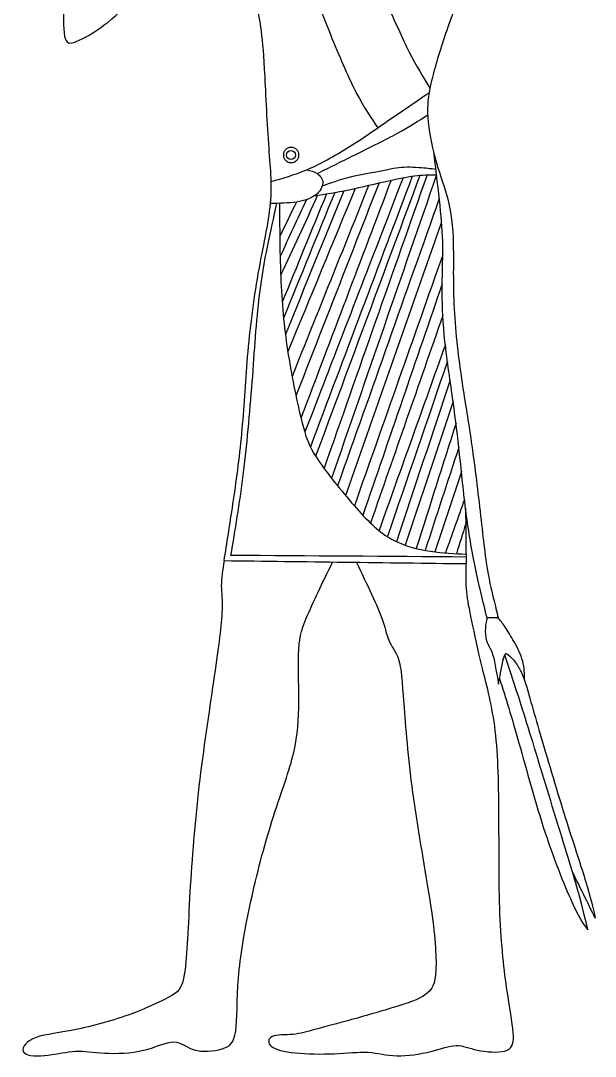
# Model space of a CAD drawing. Header units: millimetres. Extents: x 127 to 505, y 22 to 402.
# Drawn here: x 371.3 to 505.5, y 32 to 273.7 of the extents above; entities that cross this region are included whole.
import ezdxf

# ---------------------------------------------------------------- set-up
doc = ezdxf.new("R2010")
doc.units = ezdxf.units.MM
doc.layers.add('DV1_Layer_1', color=7, linetype='Continuous')

msp = doc.modelspace()

# ---------------------------------------------------------------- linework, layer by layer
at = {"layer": 'DV1_Layer_1', "color": 7, "linetype": 'Continuous'}
for centre, major_axis, ratio in [((434.48, 242.31), (0, 1.85), 0.945718), ((434.42, 242.31), (0, 1.06), 0.977879)]:
    msp.add_ellipse(centre, major_axis=major_axis, ratio=ratio, dxfattribs=at)
for points, knots in [([(384.54, 298.19), (383.89, 296.18), (383.24, 294.16), (382.7, 290.97), (382.16, 287.77), (381.73, 283.39), (381.49, 279.42), (381.26, 275.46), (381.23, 271.92), (381.58, 270.09), (381.93, 268.27), (382.66, 268.17), (384.3, 268.82), (385.94, 269.48), (388.48, 270.88), (393.2, 274.46), (397.55, 278.81), (402.29, 283.29), (404.01, 284.97), (405.73, 286.66), (406.78, 287.78), (407.84, 288.91)], [0, 0, 0, 0, 0.111111, 0.111111, 0.111111, 0.222222, 0.222222, 0.222222, 0.333333, 0.333333, 0.333333, 0.444444, 0.444444, 0.444444, 0.555556, 0.555556, 0.666667, 0.777778, 0.777778, 0.777778, 1, 1, 1, 1]), ([(478.39, 292.45), (477.16, 288.91), (475.93, 285.36), (474.54, 281.6), (473.16, 277.84), (471.62, 273.86), (470.28, 269.91), (468.94, 265.96), (467.81, 262.05), (467.12, 259.04), (466.43, 256.03), (466.2, 253.93), (466.4, 251.08), (466.6, 248.24), (467.24, 244.66), (468.07, 241.59), (468.91, 238.51), (469.95, 235.93), (470.75, 233.09), (471.55, 230.25), (472.12, 227.14), (472.29, 222.89), (472.45, 218.64), (472.22, 213.26), (472.47, 207.51), (472.72, 201.76), (473.46, 195.64), (474.14, 190.85), (474.83, 186.07), (475.46, 182.63), (476.84, 173.53), (477.57, 167.88), (478.22, 162.3), (478.88, 156.71), (479.44, 151.19), (480.03, 147.23), (480.61, 143.27), (481.22, 140.86), (481.68, 138.97), (482.15, 137.08), (482.49, 135.71), (482.82, 134.34), (481.95, 134.34), (481.08, 134.34), (480.21, 134.34), (479.28, 138.08), (478.34, 141.83), (477.5, 145.88), (476.67, 149.92), (475.93, 154.27), (475.33, 158.85), (474.73, 163.43), (474.26, 168.25), (473.81, 172.48), (473.36, 176.71), (472.92, 180.35), (472.3, 184.77), (471.69, 189.18), (470.88, 194.37), (469.91, 203.09), (469.75, 206.64), (469.75, 213.9), (469.91, 217.61), (469.88, 220.89), (469.85, 224.16), (469.61, 227.01), (469.24, 230.53), (468.87, 234.05), (468.36, 238.26), (467.84, 242.46)], [0, 0, 0, 0, 0.04, 0.04, 0.04, 0.08, 0.08, 0.08, 0.12, 0.12, 0.12, 0.16, 0.16, 0.16, 0.2, 0.2, 0.2, 0.24, 0.24, 0.24, 0.28, 0.28, 0.28, 0.32, 0.32, 0.32, 0.36, 0.36, 0.36, 0.4, 0.4, 0.44, 0.44, 0.44, 0.48, 0.48, 0.48, 0.52, 0.52, 0.52, 0.56, 0.56, 0.56, 0.6, 0.6, 0.6, 0.64, 0.64, 0.64, 0.68, 0.68, 0.68, 0.72, 0.72, 0.72, 0.76, 0.76, 0.76, 0.8, 0.8, 0.84, 0.84, 0.88, 0.88, 0.88, 0.92, 0.92, 0.92, 1, 1, 1, 1]), ([(451.31, 289.07), (453.19, 285.22), (455.06, 281.36), (456.87, 277.46), (458.68, 273.56), (460.42, 269.61), (462.07, 266.35), (463.73, 263.08), (465.3, 260.5), (466.88, 257.92)], [0, 0, 0, 0, 0.25, 0.25, 0.25, 0.5, 0.5, 0.5, 1, 1, 1, 1]), ([(437.77, 285.33), (439.88, 279.91), (441.99, 274.49), (444.01, 269.54), (446.04, 264.59), (447.98, 260.11), (449.75, 256.71), (451.52, 253.31), (453.12, 251), (454.72, 248.68)], [0, 0, 0, 0, 0.25, 0.25, 0.25, 0.5, 0.5, 0.5, 1, 1, 1, 1]), ([(475.19, 159.93), (475.24, 155.58), (475.28, 151.23), (475.33, 146.88), (456.49, 147.11), (437.65, 147.35), (418.81, 147.58), (419.48, 151.76), (420.15, 155.94), (420.89, 160.89), (421.62, 165.84), (422.43, 171.56), (423.5, 183.1), (423.76, 188.92), (424.32, 195.24), (424.87, 201.56), (425.7, 208.38), (426.79, 214.56), (427.88, 220.75), (429.21, 226.3), (429.65, 231), (430.08, 235.7), (429.62, 239.55), (429.23, 245.03), (428.85, 250.51), (428.55, 257.64), (428.28, 262.35), (428.01, 267.07), (427.78, 269.38), (427.37, 272.27), (426.97, 275.16), (426.41, 278.64), (425.96, 280.72), (425.52, 282.81), (425.2, 283.5), (424.88, 284.19)], [0, 0, 0, 0, 0.076923, 0.076923, 0.076923, 0.153846, 0.153846, 0.153846, 0.230769, 0.230769, 0.230769, 0.307692, 0.307692, 0.384615, 0.384615, 0.384615, 0.461538, 0.461538, 0.461538, 0.538462, 0.538462, 0.538462, 0.615385, 0.615385, 0.615385, 0.692308, 0.692308, 0.692308, 0.769231, 0.769231, 0.769231, 0.846154, 0.846154, 0.846154, 1, 1, 1, 1]), ([(429.81, 236.17), (432.48, 236.89), (435.15, 237.61), (438.17, 238.89), (441.19, 240.18), (444.55, 242.04), (447.87, 244.12), (451.19, 246.2), (454.46, 248.51), (457.59, 250.67), (460.72, 252.83), (463.7, 254.84), (466.68, 256.86)], [0, 0, 0, 0, 0.2, 0.2, 0.2, 0.4, 0.4, 0.4, 0.6, 0.6, 0.6, 1, 1, 1, 1]), ([(440.53, 237.99), (443.59, 239.51), (446.65, 241.02), (449.88, 242.62), (453.11, 244.21), (456.5, 245.88), (459.28, 247.4), (462.05, 248.93), (464.21, 250.3), (466.37, 251.67)], [0, 0, 0, 0, 0.25, 0.25, 0.25, 0.5, 0.5, 0.5, 1, 1, 1, 1]), ([(441.74, 235.1), (443.7, 235.82), (445.65, 236.55), (448.07, 237.15), (450.48, 237.76), (453.36, 238.24), (455.52, 238.66), (457.67, 239.08), (459.11, 239.43), (460.87, 239.51), (462.62, 239.6), (464.7, 239.41), (465.98, 239.29), (467.27, 239.16), (467.76, 239.09), (468.26, 239.03)], [0, 0, 0, 0, 0.166667, 0.166667, 0.166667, 0.333333, 0.333333, 0.333333, 0.5, 0.5, 0.5, 0.666667, 0.666667, 0.666667, 1, 1, 1, 1]), ([(438.17, 238.89), (438.99, 238.69), (439.81, 238.48), (440.53, 237.99), (441.25, 237.51), (441.87, 236.74), (441.86, 235.81), (441.86, 234.88), (441.22, 233.79), (440.14, 232.98), (439.06, 232.17), (437.54, 231.64), (435.72, 231.35), (433.9, 231.07), (431.77, 231.03), (429.65, 231)], [0, 0, 0, 0, 0.166667, 0.166667, 0.166667, 0.333333, 0.333333, 0.333333, 0.5, 0.5, 0.5, 0.666667, 0.666667, 0.666667, 1, 1, 1, 1]), ([(460.6, 237.02), (452.95, 217.21), (445.3, 197.41), (441.48, 187.51), (437.66, 177.61), (437.66, 177.61), (437.66, 177.61)], [0, 0, 0, 0, 0.333333, 0.333333, 0.333333, 1, 1, 1, 1]), ([(439.86, 232.79), (442.39, 233.18), (444.93, 233.57), (447.93, 234.2), (450.93, 234.83), (454.41, 235.7), (457.24, 236.33), (460.06, 236.95), (462.24, 237.34), (463.99, 237.52), (465.75, 237.71), (467.09, 237.69), (468.42, 237.67)], [0, 0, 0, 0, 0.2, 0.2, 0.2, 0.4, 0.4, 0.4, 0.6, 0.6, 0.6, 1, 1, 1, 1]), ([(475.31, 148.49), (457.02, 148.62), (438.72, 148.75), (420.42, 148.89), (421.42, 154.84), (422.43, 160.79), (423.28, 167.6), (424.13, 174.4), (424.83, 182.06), (425.39, 189.35), (425.94, 196.64), (426.34, 203.56), (427.81, 215.6), (428.88, 220.72), (429.62, 224.14), (430.35, 227.57), (430.75, 229.3), (431.15, 231.03)], [0, 0, 0, 0, 0.142857, 0.142857, 0.142857, 0.285714, 0.285714, 0.285714, 0.428571, 0.428571, 0.428571, 0.571429, 0.571429, 0.714286, 0.714286, 0.714286, 1, 1, 1, 1]), ([(431.75, 231.04), (431.79, 224.36), (431.82, 217.67), (432.14, 211.65), (432.46, 205.64), (433.06, 200.29), (433.98, 194.67), (434.9, 189.05), (436.14, 183.16), (437.17, 179.3), (438.21, 175.44), (439.05, 173.6), (443.33, 167.48), (446.77, 163.2), (449.71, 159.89), (452.66, 156.58), (455.1, 154.24), (457.94, 152.66), (460.78, 151.09), (464.03, 150.29), (466.99, 149.84), (469.95, 149.39), (472.63, 149.29), (475.31, 149.19)], [0, 0, 0, 0, 0.111111, 0.111111, 0.111111, 0.222222, 0.222222, 0.222222, 0.333333, 0.333333, 0.333333, 0.444444, 0.444444, 0.555556, 0.555556, 0.555556, 0.666667, 0.666667, 0.666667, 0.777778, 0.777778, 0.777778, 1, 1, 1, 1]), ([(418.81, 147.58), (418.49, 145.52), (418.16, 143.47), (418.17, 141.77), (418.18, 140.07), (418.51, 138.73), (418.31, 135.35), (418.11, 131.97), (417.37, 126.55), (415.3, 112.36), (413.96, 103.59), (412.95, 95.03), (411.95, 86.46), (411.28, 78.09), (410.41, 62.56), (410.21, 55.4), (409.61, 51.49), (409.01, 47.57), (408, 46.9), (405.88, 45.77), (403.77, 44.65), (400.53, 43.06), (396.38, 41.59), (392.22, 40.13), (387.14, 38.79), (383.11, 38), (379.08, 37.22), (376.11, 36.98), (374.17, 36.07), (372.23, 35.16), (371.32, 33.58), (372.12, 32.78), (372.92, 31.99), (377.94, 31.97), (382.07, 33.07), (384.11, 33.16), (386.16, 33.24), (388.2, 32.86), (393.68, 32.58), (397.13, 32.68), (400.03, 33.38), (402.93, 34.07), (405.29, 35.36), (407.04, 35.35), (408.78, 35.34), (409.9, 34.03), (411.83, 33.49), (413.77, 32.94), (416.51, 33.16), (418.34, 33.71), (420.18, 34.25), (421.12, 35.12), (421.52, 37.87), (421.92, 40.61), (421.79, 45.23), (422.19, 50.32), (422.59, 55.4), (423.53, 60.96), (424.83, 67.05), (426.14, 73.14), (427.81, 79.77), (429.65, 85.72), (431.49, 91.68), (433.5, 96.97), (434.67, 101.32), (435.85, 105.67), (436.18, 109.08), (436.25, 113.27), (436.31, 117.45), (436.11, 122.4), (436.31, 129.23), (436.72, 131.1), (438.09, 134.42), (439.46, 137.74), (441.81, 142.5), (444.16, 147.27)], [0, 0, 0, 0, 0.035714, 0.035714, 0.035714, 0.071429, 0.071429, 0.071429, 0.107143, 0.107143, 0.142857, 0.142857, 0.142857, 0.178571, 0.178571, 0.214286, 0.214286, 0.214286, 0.25, 0.25, 0.25, 0.285714, 0.285714, 0.285714, 0.321429, 0.321429, 0.321429, 0.357143, 0.357143, 0.357143, 0.392857, 0.392857, 0.392857, 0.428571, 0.464286, 0.464286, 0.464286, 0.5, 0.5, 0.535714, 0.535714, 0.535714, 0.571429, 0.571429, 0.571429, 0.607143, 0.607143, 0.607143, 0.642857, 0.642857, 0.642857, 0.678571, 0.678571, 0.678571, 0.714286, 0.714286, 0.714286, 0.75, 0.75, 0.75, 0.785714, 0.785714, 0.785714, 0.821429, 0.821429, 0.821429, 0.857143, 0.857143, 0.857143, 0.892857, 0.892857, 0.928571, 0.928571, 0.928571, 1, 1, 1, 1]), ([(449.77, 147.2), (450.97, 144.67), (452.18, 142.13), (453.25, 139.83), (454.32, 137.53), (455.26, 135.45), (456.53, 131.64), (456.86, 129.9), (457.53, 128.53), (458.2, 127.15), (459.2, 126.15), (459.77, 123.84), (460.34, 121.53), (460.48, 117.92), (461.35, 106.47), (462.08, 98.64), (463.25, 90.51), (464.42, 82.38), (466.03, 73.94), (467.04, 67.18), (468.04, 60.42), (468.44, 55.34), (468.27, 52.09), (468.11, 48.84), (467.37, 47.44), (465.8, 46.33), (464.22, 45.23), (461.81, 44.43), (458.4, 43.39), (454.99, 42.35), (450.57, 41.08), (447.29, 40.18), (444.01, 39.27), (441.87, 38.74), (438.19, 37.73), (436.65, 37.26), (433.1, 36.93), (431.09, 37.06), (430.06, 36.6), (429.02, 36.13), (428.95, 35.06), (429.89, 34.29), (430.83, 33.52), (432.77, 33.05), (438.12, 32.51), (441.53, 32.45), (444.55, 32.58), (447.56, 32.71), (450.17, 33.05), (452.44, 32.91), (454.72, 32.78), (456.66, 32.18), (461.61, 32.04), (464.63, 32.51), (467.07, 33.11), (469.51, 33.72), (471.39, 34.45), (472.99, 34.49), (474.6, 34.52), (475.94, 33.85), (477.98, 33.42), (480.02, 32.98), (482.76, 32.78), (484.37, 33.21), (485.98, 33.65), (486.45, 34.72), (486.31, 38.8), (485.71, 41.82), (484.37, 50.78), (483.63, 56.74), (483.3, 63.9), (482.96, 71.06), (483.03, 79.43), (483, 87.2), (482.97, 94.96), (482.83, 102.12), (482.14, 107.95), (481.44, 113.78), (480.18, 118.28), (479.15, 122.5), (478.11, 126.72), (477.29, 130.65), (476.68, 133.55), (476.07, 136.46), (475.67, 138.33), (475.48, 140.38), (475.29, 142.43), (475.31, 144.65), (475.33, 146.88)], [0, 0, 0, 0, 0.030303, 0.030303, 0.030303, 0.060606, 0.060606, 0.090909, 0.090909, 0.090909, 0.121212, 0.121212, 0.121212, 0.151515, 0.151515, 0.181818, 0.181818, 0.181818, 0.212121, 0.212121, 0.212121, 0.242424, 0.242424, 0.242424, 0.272727, 0.272727, 0.272727, 0.30303, 0.30303, 0.30303, 0.333333, 0.333333, 0.333333, 0.363636, 0.363636, 0.393939, 0.393939, 0.424242, 0.424242, 0.424242, 0.454545, 0.454545, 0.454545, 0.484848, 0.484848, 0.515152, 0.515152, 0.515152, 0.545455, 0.545455, 0.545455, 0.575758, 0.575758, 0.606061, 0.606061, 0.606061, 0.636364, 0.636364, 0.636364, 0.666667, 0.666667, 0.666667, 0.69697, 0.69697, 0.69697, 0.727273, 0.727273, 0.757576, 0.757576, 0.787879, 0.787879, 0.787879, 0.818182, 0.818182, 0.818182, 0.848485, 0.848485, 0.848485, 0.878788, 0.878788, 0.878788, 0.909091, 0.909091, 0.909091, 0.939394, 0.939394, 0.939394, 1, 1, 1, 1]), ([(480.21, 134.34), (480.05, 133.6), (479.88, 132.87), (479.82, 131.94), (479.76, 131.01), (479.81, 129.89), (480.12, 128.93), (480.43, 127.97), (481, 127.17), (481.39, 126.16), (481.78, 125.16), (482, 123.95), (482.22, 122.7), (482.44, 121.45), (482.65, 120.14), (482.87, 118.84), (483.04, 119.69), (483.21, 120.54), (483.56, 122.45), (483.74, 123.5), (483.94, 124.28), (484.14, 125.06), (484.36, 125.56), (484.58, 126.06), (485.2, 125.61), (485.81, 125.16), (486.39, 124.49), (486.97, 123.82), (487.5, 122.93), (487.93, 122.12), (488.36, 121.3), (488.67, 120.54), (488.99, 119.79), (488.97, 121.23), (488.96, 122.67), (488.55, 124.18), (488.14, 125.69), (487.34, 127.28), (485.78, 130.06), (485.03, 131.24), (484.41, 132.16), (483.79, 133.07), (483.31, 133.7), (482.82, 134.34)], [0, 0, 0, 0, 0.0625, 0.0625, 0.0625, 0.125, 0.125, 0.125, 0.1875, 0.1875, 0.1875, 0.25, 0.25, 0.25, 0.3125, 0.3125, 0.3125, 0.375, 0.375, 0.4375, 0.4375, 0.4375, 0.5, 0.5, 0.5, 0.5625, 0.5625, 0.5625, 0.625, 0.625, 0.625, 0.6875, 0.6875, 0.6875, 0.75, 0.75, 0.75, 0.8125, 0.8125, 0.875, 0.875, 0.875, 1, 1, 1, 1]), ([(483.13, 120.17), (484.53, 115.69), (485.93, 111.22), (487.67, 105.09), (489.41, 98.96), (491.48, 91.17), (493.79, 84.16), (496.1, 77.15), (498.64, 70.93), (500.34, 67.29), (502.05, 63.64), (502.92, 62.57), (503.79, 61.5), (503.05, 64.55), (502.32, 67.59), (500.93, 72.37), (499.54, 77.15), (497.5, 83.67), (495.46, 90.33), (493.42, 96.98), (491.38, 103.77), (489.54, 109.68), (487.69, 115.59), (486.04, 120.61), (484.39, 125.63)], [0, 0, 0, 0, 0.111111, 0.111111, 0.111111, 0.222222, 0.222222, 0.222222, 0.333333, 0.333333, 0.333333, 0.444444, 0.444444, 0.444444, 0.555556, 0.555556, 0.555556, 0.666667, 0.666667, 0.666667, 0.777778, 0.777778, 0.777778, 1, 1, 1, 1]), ([(488.99, 119.79), (490.28, 115.28), (491.57, 110.76), (493.25, 105.04), (494.93, 99.32), (497, 92.4), (498.82, 86.62), (500.65, 80.83), (503.79, 71.54), (504.93, 66.65), (505.49, 64.21), (503.71, 67.83), (501.92, 71.45), (500.14, 75.06)], [0, 0, 0, 0, 0.166667, 0.166667, 0.166667, 0.333333, 0.333333, 0.333333, 0.5, 0.666667, 0.666667, 0.666667, 1, 1, 1, 1])]:
    msp.add_open_spline(points, degree=3, knots=knots, dxfattribs=at)
for points in [[(462.76, 237.37), (454.82, 216.32), (446.89, 195.26), (438.96, 174.21)], [(464.54, 237.57), (456.42, 215.72), (448.31, 193.87), (440.19, 172.02)], [(466.21, 237.67), (458.19, 214.85), (450.17, 192.02), (442.15, 169.2)], [(468.42, 237.67), (460.25, 214.08), (452.07, 190.49), (443.9, 166.89)], [(449.45, 234.53), (444.2, 221.84), (438.95, 209.15), (433.7, 196.46)], [(452.59, 235.25), (446.62, 220.38), (440.65, 205.51), (434.68, 190.64)], [(455, 235.82), (448.53, 219.25), (442.05, 202.68), (435.58, 186.11)], [(457.82, 236.45), (450.8, 217.95), (443.78, 199.44), (436.75, 180.93)], [(440.65, 232.91), (437.77, 226.67), (434.9, 220.44), (432.02, 214.2)], [(442.72, 233.24), (439.27, 224.81), (435.83, 216.38), (432.38, 207.96)], [(444.64, 233.56), (440.66, 223.79), (436.68, 214.02), (432.7, 204.25)], [(446.76, 233.96), (442.22, 222.79), (437.68, 211.61), (433.14, 200.44)], [(469.06, 232.18), (461.14, 209.82), (453.23, 187.46), (445.31, 165.1)], [(435.72, 231.35), (434.42, 228.68), (433.11, 226), (431.81, 223.32)], [(438.03, 231.91), (435.98, 227.48), (433.94, 223.05), (431.89, 218.62)], [(469.61, 226.68), (462.13, 205.4), (454.65, 184.12), (447.17, 162.84)], [(469.88, 219.05), (463, 199.51), (456.11, 179.97), (449.23, 160.44)], [(469.76, 212.29), (463.58, 194.27), (457.39, 176.26), (451.21, 158.25)], [(469.89, 204.86), (464.26, 188.72), (458.63, 172.57), (453, 156.43)], [(470.48, 198.04), (465.31, 183.58), (460.15, 169.12), (454.99, 154.67)], [(470.97, 194.18), (466.3, 180.53), (461.62, 166.89), (456.95, 153.25)], [(471.58, 189.79), (467.42, 177.22), (463.26, 164.65), (459.1, 152.07)], [(472.3, 184.77), (468.57, 173.6), (464.84, 162.43), (461.1, 151.26)], [(472.97, 179.74), (469.88, 169.99), (466.78, 160.24), (463.69, 150.49)], [(473.63, 174.11), (471.01, 166.09), (468.38, 158.07), (465.76, 150.05)], [(474.23, 168.42), (472.17, 162.18), (470.1, 155.94), (468.03, 149.69)], [(474.95, 161.93), (473.47, 157.76), (471.99, 153.6), (470.51, 149.44)], [(475.23, 156.23), (474.5, 153.91), (473.78, 151.6), (473.05, 149.28)]]:
    msp.add_open_spline(points, degree=3, dxfattribs=at)

doc.saveas('drawing.dxf')
